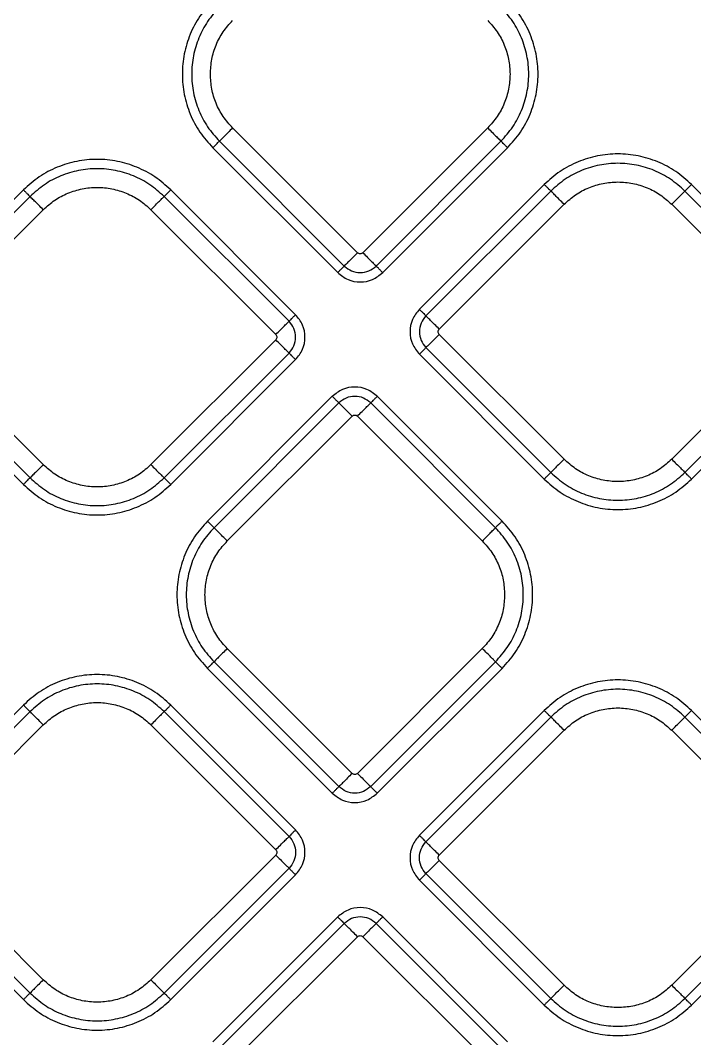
# Model space of a CAD drawing. Extents: x 939 to 1039, y 781 to 934.
# Drawn here: x 995.76 to 999.32, y 843.05 to 848.43 of the extents above; entities that cross this region are included whole.
import ezdxf

# ---------------------------------------------------------------- set-up
doc = ezdxf.new("R2010")
doc.units = 0
doc.header["$MEASUREMENT"] = 0
doc.layers.add('1', color=4, linetype='Continuous')

# ---------------------------------------------------------------- blocks, each defined once
blk = doc.blocks.new('Envoy')
at = {"layer": '1', "color": 3, "linetype": 'Continuous', "lineweight": 25}
for p, q in [((58.8833, 48.0286), (58.2244, 48.6874)), ((59.5704, 48.6874), (58.9116, 48.0286)), ((58.1547, 48.6177), (58.8136, 47.9588)), ((58.9813, 47.9588), (59.6401, 48.6177)), ((58.1199, 48.5828), (58.7787, 47.924)), ((59.0162, 47.924), (59.675, 48.5828)), ((59.8685, 48.3893), (59.2097, 47.7305)), ((61.3046, 47.7305), (60.6458, 48.3893)), ((57.1205, 48.3608), (56.4617, 47.7019)), ((57.1554, 48.3259), (56.4965, 47.6671)), ((58.5218, 47.6671), (57.8629, 48.3259)), ((58.5566, 47.7019), (57.8978, 48.3608)), ((59.9034, 48.3544), (59.2446, 47.6956)), ((61.2698, 47.6956), (60.611, 48.3544)), ((59.3143, 47.6258), (59.9731, 48.2847)), ((60.5412, 48.2847), (61.2001, 47.6258)), ((56.5662, 47.5973), (57.2251, 48.2562)), ((57.7932, 48.2562), (58.452, 47.5973)), ((59.9731, 46.9387), (59.3143, 47.5976)), ((61.2001, 47.5976), (60.5412, 46.9387)), ((57.2251, 46.9102), (56.5662, 47.5691)), ((58.452, 47.5691), (57.7932, 46.9102)), ((59.2446, 47.5278), (59.9034, 46.869)), ((60.611, 46.869), (61.2698, 47.5278)), ((56.4617, 47.4645), (57.1205, 46.8056)), ((56.4965, 47.4993), (57.1554, 46.8405)), ((57.8629, 46.8405), (58.5218, 47.4993)), ((57.8978, 46.8056), (58.5566, 47.4645)), ((59.2097, 47.493), (59.8685, 46.8342)), ((60.6458, 46.8342), (61.3046, 47.493)), ((58.7502, 47.2709), (58.0914, 46.6121)), ((59.6465, 46.6121), (58.9877, 47.2709)), ((58.785, 47.2361), (58.1262, 46.5772)), ((59.6116, 46.5772), (58.9528, 47.2361)), ((58.1959, 46.5075), (58.8548, 47.1663)), ((58.883, 47.1663), (59.5419, 46.5075)), ((58.8548, 45.2805), (58.1959, 45.9394)), ((59.5419, 45.9394), (58.883, 45.2805)), ((58.1262, 45.8696), (58.785, 45.2108)), ((58.9528, 45.2108), (59.6116, 45.8696)), ((58.0914, 45.8348), (58.7502, 45.176)), ((58.9877, 45.176), (59.6465, 45.8348)), ((57.1205, 45.6413), (56.4617, 44.9825)), ((58.5566, 44.9825), (57.8978, 45.6413)), ((57.1554, 45.6064), (56.4966, 44.9476)), ((58.5218, 44.9476), (57.863, 45.6064)), ((59.8685, 45.6128), (59.2097, 44.9539)), ((61.3046, 44.9539), (60.6458, 45.6128)), ((56.5663, 44.8778), (57.2251, 45.5367)), ((57.7932, 45.5367), (58.4521, 44.8778)), ((59.9034, 45.5779), (59.2445, 44.9191)), ((61.2698, 44.9191), (60.6109, 45.5779)), ((59.3142, 44.8493), (59.9731, 45.5082)), ((60.5412, 45.5082), (61.2, 44.8493)), ((57.2251, 44.1907), (56.5663, 44.8496)), ((58.4521, 44.8496), (57.7932, 44.1907)), ((56.4966, 44.7798), (57.1554, 44.121)), ((57.863, 44.121), (58.5218, 44.7798)), ((59.9731, 44.1622), (59.3142, 44.8211)), ((61.2, 44.8211), (60.5412, 44.1622)), ((56.4617, 44.745), (57.1205, 44.0862)), ((57.8978, 44.0862), (58.5566, 44.745)), ((59.2445, 44.7513), (59.9034, 44.0925)), ((60.6109, 44.0925), (61.2698, 44.7513)), ((59.2097, 44.7165), (59.8685, 44.0576)), ((60.6458, 44.0576), (61.3046, 44.7165)), ((58.7787, 44.5229), (58.1199, 43.8641)), ((59.675, 43.8641), (59.0162, 44.5229)), ((58.8136, 44.4881), (58.1547, 43.8293)), ((59.6401, 43.8293), (58.9813, 44.4881)), ((58.2244, 43.7595), (58.8833, 44.4184)), ((58.9116, 44.4184), (59.5704, 43.7595))]:
    blk.add_line(p, q, dxfattribs=at)
for points, knots in [([(58.1199, 49.3601), (58.0959, 49.3332), (58.0479, 49.2795), (57.9976, 49.183), (57.9659, 49.0794), (57.9554, 48.9715), (57.9659, 48.8635), (57.9976, 48.76), (58.0479, 48.6635), (58.0959, 48.6097), (58.1199, 48.5828)], [0, 0, 0, 0, 0.125, 0.25, 0.375, 0.5, 0.625, 0.75, 0.875, 1, 1, 1, 1]), ([(59.675, 48.5828), (59.699, 48.6097), (59.7469, 48.6635), (59.7972, 48.76), (59.8289, 48.8635), (59.8395, 48.9715), (59.8289, 49.0794), (59.7972, 49.183), (59.7469, 49.2795), (59.699, 49.3332), (59.675, 49.3601)], [0, 0, 0, 0, 0.125, 0.25, 0.375, 0.5, 0.625, 0.75, 0.875, 1, 1, 1, 1]), ([(58.1547, 49.3253), (58.1329, 49.3008), (58.0892, 49.2518), (58.0434, 49.164), (58.0146, 49.0697), (58.005, 48.9715), (58.0146, 48.8732), (58.0434, 48.7789), (58.0892, 48.6911), (58.1329, 48.6422), (58.1547, 48.6177)], [0, 0, 0, 0, 0.125, 0.25, 0.375, 0.5, 0.625, 0.75, 0.875, 1, 1, 1, 1]), ([(59.6401, 48.6177), (59.662, 48.6422), (59.7056, 48.6911), (59.7514, 48.7789), (59.7803, 48.8732), (59.7899, 48.9715), (59.7803, 49.0697), (59.7514, 49.164), (59.7056, 49.2518), (59.662, 49.3008), (59.6401, 49.3253)], [0, 0, 0, 0, 0.125, 0.25, 0.375, 0.5, 0.625, 0.75, 0.875, 1, 1, 1, 1]), ([(58.1068, 48.9715), (58.1083, 48.9978), (58.1112, 49.0504), (58.1353, 49.1261), (58.1718, 49.1966), (58.2069, 49.2359), (58.2244, 49.2555)], [0, 0, 0, 0, 0.25, 0.5, 0.749999, 1, 1, 1, 1]), ([(59.5704, 49.2555), (59.5879, 49.2359), (59.623, 49.1966), (59.6596, 49.1261), (59.6836, 49.0504), (59.6866, 48.9978), (59.6881, 48.9715)], [0, 0, 0, 0, 0.250001, 0.5, 0.75, 1, 1, 1, 1]), ([(58.2244, 48.6874), (58.2069, 48.7071), (58.1718, 48.7463), (58.1353, 48.8169), (58.1112, 48.8926), (58.1083, 48.9452), (58.1068, 48.9715)], [0, 0, 0, 0, 0.25, 0.5, 0.75, 1, 1, 1, 1]), ([(59.6881, 48.9715), (59.6866, 48.9452), (59.6836, 48.8926), (59.6596, 48.8169), (59.623, 48.7463), (59.5879, 48.7071), (59.5704, 48.6874)], [0, 0, 0, 0, 0.25, 0.5, 0.75, 1, 1, 1, 1]), ([(58.2244, 48.6874), (58.2162, 48.6791), (58.1996, 48.6626), (58.178, 48.6409), (58.1614, 48.6243), (58.1569, 48.6199), (58.1547, 48.6177)], [0, 0, 0, 0, 0.25, 0.499998, 0.749991, 1, 1, 1, 1]), ([(59.5704, 48.6874), (59.5787, 48.6791), (59.5952, 48.6626), (59.6169, 48.6409), (59.6335, 48.6243), (59.6379, 48.6199), (59.6401, 48.6177)], [0, 0, 0, 0, 0.25, 0.499998, 0.749991, 1, 1, 1, 1]), ([(58.1199, 48.5828), (58.124, 48.587), (58.1323, 48.5952), (58.1431, 48.6061), (58.1514, 48.6144), (58.1536, 48.6166), (58.1547, 48.6177)], [0, 0, 0, 0, 0.2500024, 0.499998, 0.7499988, 1, 1, 1, 1]), ([(59.675, 48.5828), (59.6708, 48.587), (59.6626, 48.5952), (59.6517, 48.6061), (59.6434, 48.6144), (59.6412, 48.6166), (59.6401, 48.6177)], [0, 0, 0, 0, 0.2500024, 0.499998, 0.7499988, 1, 1, 1, 1]), ([(60.6458, 48.3893), (60.6189, 48.4133), (60.5652, 48.4612), (60.4687, 48.5115), (60.3651, 48.5432), (60.2572, 48.5538), (60.1492, 48.5432), (60.0457, 48.5115), (59.9492, 48.4612), (59.8954, 48.4133), (59.8685, 48.3893)], [0, 0, 0, 0, 0.125, 0.25, 0.375, 0.5, 0.625, 0.75, 0.875001, 1, 1, 1, 1]), ([(57.8978, 48.3608), (57.8709, 48.3847), (57.8171, 48.4327), (57.7207, 48.483), (57.6171, 48.5147), (57.5091, 48.5253), (57.4012, 48.5147), (57.2976, 48.483), (57.2011, 48.4327), (57.1474, 48.3847), (57.1205, 48.3608)], [0, 0, 0, 0, 0.125, 0.25, 0.375, 0.5, 0.625, 0.75, 0.875, 1, 1, 1, 1]), ([(60.611, 48.3544), (60.5865, 48.3762), (60.5376, 48.4199), (60.4497, 48.4657), (60.3555, 48.4945), (60.2572, 48.5041), (60.1589, 48.4945), (60.0646, 48.4657), (59.9768, 48.4199), (59.9279, 48.3762), (59.9034, 48.3544)], [0, 0, 0, 0, 0.125, 0.25, 0.375, 0.5, 0.624999, 0.749999, 0.875, 1, 1, 1, 1]), ([(57.8629, 48.3259), (57.8385, 48.3477), (57.7895, 48.3914), (57.7017, 48.4372), (57.6074, 48.466), (57.5091, 48.4756), (57.4109, 48.466), (57.3166, 48.4372), (57.2288, 48.3914), (57.1798, 48.3477), (57.1554, 48.3259)], [0, 0, 0, 0, 0.125, 0.249999, 0.375, 0.5, 0.624999, 0.75, 0.875, 1, 1, 1, 1]), ([(59.8685, 48.3893), (59.8727, 48.3851), (59.8809, 48.3768), (59.8918, 48.366), (59.9001, 48.3577), (59.9023, 48.3555), (59.9034, 48.3544)], [0, 0, 0, 0, 0.250005, 0.500001, 0.750002, 1, 1, 1, 1]), ([(59.9731, 48.2847), (59.9928, 48.3022), (60.0321, 48.3373), (60.1026, 48.374), (60.1783, 48.3972), (60.2572, 48.4049), (60.3361, 48.3972), (60.4118, 48.374), (60.4823, 48.3373), (60.5216, 48.3022), (60.5412, 48.2847)], [0, 0, 0, 0, 0.125, 0.250001, 0.374999, 0.5, 0.624999, 0.75, 0.874999, 1, 1, 1, 1]), ([(60.611, 48.3544), (60.6121, 48.3555), (60.6143, 48.3577), (60.6226, 48.366), (60.6334, 48.3768), (60.6417, 48.3851), (60.6458, 48.3893)], [0, 0, 0, 0, 0.250001, 0.500003, 0.749994, 1, 1, 1, 1]), ([(57.1205, 48.3608), (57.1246, 48.3566), (57.1329, 48.3483), (57.1437, 48.3375), (57.152, 48.3292), (57.1543, 48.327), (57.1554, 48.3259)], [0, 0, 0, 0, 0.250003, 0.499999, 0.75, 1, 1, 1, 1]), ([(57.2251, 48.2562), (57.2168, 48.2644), (57.2003, 48.281), (57.1786, 48.3027), (57.162, 48.3193), (57.1576, 48.3237), (57.1554, 48.3259)], [0, 0, 0, 0, 0.25, 0.499998, 0.74999, 1, 1, 1, 1]), ([(57.2251, 48.2562), (57.2447, 48.2737), (57.284, 48.3088), (57.3546, 48.3455), (57.4302, 48.3687), (57.5091, 48.3764), (57.5881, 48.3687), (57.6637, 48.3455), (57.7343, 48.3088), (57.7736, 48.2737), (57.7932, 48.2562)], [0, 0, 0, 0, 0.125, 0.25, 0.375, 0.5, 0.625, 0.75, 0.875, 1, 1, 1, 1]), ([(57.7932, 48.2562), (57.8015, 48.2644), (57.818, 48.281), (57.8397, 48.3027), (57.8563, 48.3193), (57.8607, 48.3237), (57.8629, 48.3259)], [0, 0, 0, 0, 0.25, 0.499998, 0.749991, 1, 1, 1, 1]), ([(57.8978, 48.3608), (57.8937, 48.3566), (57.8854, 48.3483), (57.8746, 48.3375), (57.8663, 48.3292), (57.864, 48.327), (57.8629, 48.3259)], [0, 0, 0, 0, 0.2500024, 0.499998, 0.7499988, 1, 1, 1, 1]), ([(59.9731, 48.2847), (59.9648, 48.293), (59.9483, 48.3095), (59.9266, 48.3312), (59.91, 48.3478), (59.9056, 48.3522), (59.9034, 48.3544)], [0, 0, 0, 0, 0.249999, 0.499996, 0.74999, 1, 1, 1, 1]), ([(60.611, 48.3544), (60.6088, 48.3522), (60.6043, 48.3478), (60.5877, 48.3312), (60.5661, 48.3095), (60.5495, 48.293), (60.5412, 48.2847)], [0, 0, 0, 0, 0.250011, 0.500003, 0.75, 1, 1, 1, 1]), ([(58.8833, 48.0286), (58.875, 48.0203), (58.8584, 48.0037), (58.8368, 47.9821), (58.8202, 47.9655), (58.8158, 47.9611), (58.8136, 47.9588)], [0, 0, 0, 0, 0.2500005, 0.4999957, 0.7499907, 1, 1, 1, 1]), ([(58.9116, 48.0286), (58.9095, 48.0269), (58.9053, 48.0237), (58.8974, 48.0222), (58.8895, 48.0237), (58.8854, 48.0269), (58.8833, 48.0286)], [0, 0, 0, 0, 0.250236, 0.500009, 0.749764, 1, 1, 1, 1]), ([(58.9116, 48.0286), (58.9198, 48.0203), (58.9364, 48.0037), (58.958, 47.9821), (58.9746, 47.9655), (58.9791, 47.9611), (58.9813, 47.9588)], [0, 0, 0, 0, 0.2500005, 0.4999957, 0.7499907, 1, 1, 1, 1]), ([(58.7787, 47.924), (58.7828, 47.9281), (58.7911, 47.9364), (58.8019, 47.9472), (58.8102, 47.9555), (58.8124, 47.9577), (58.8136, 47.9588)], [0, 0, 0, 0, 0.250007, 0.499999, 0.749998, 1, 1, 1, 1]), ([(58.8136, 47.9588), (58.8258, 47.9492), (58.8504, 47.9298), (58.8974, 47.9212), (58.9445, 47.9298), (58.969, 47.9492), (58.9813, 47.9588)], [0, 0, 0, 0, 0.24986, 0.499987, 0.750123, 1, 1, 1, 1]), ([(59.0162, 47.924), (59.012, 47.9281), (59.0037, 47.9364), (58.9929, 47.9472), (58.9846, 47.9555), (58.9824, 47.9577), (58.9813, 47.9588)], [0, 0, 0, 0, 0.250007, 0.499999, 0.749998, 1, 1, 1, 1]), ([(58.7787, 47.924), (58.796, 47.9103), (58.8308, 47.8828), (58.8974, 47.8708), (58.9641, 47.8828), (58.9988, 47.9103), (59.0162, 47.924)], [0, 0, 0, 0, 0.250066, 0.499983, 0.749931, 1, 1, 1, 1]), ([(58.5566, 47.7019), (58.5525, 47.6978), (58.5442, 47.6895), (58.5334, 47.6787), (58.5251, 47.6704), (58.5229, 47.6682), (58.5218, 47.6671)], [0, 0, 0, 0, 0.250002, 0.499997, 0.749997, 1, 1, 1, 1]), ([(58.5566, 47.4645), (58.5703, 47.4818), (58.5978, 47.5166), (58.6098, 47.5832), (58.5978, 47.6498), (58.5703, 47.6846), (58.5566, 47.7019)], [0, 0, 0, 0, 0.2500681, 0.4999833, 0.7499288, 1, 1, 1, 1]), ([(59.2097, 47.7305), (59.196, 47.7131), (59.1686, 47.6784), (59.1565, 47.6117), (59.1685, 47.5451), (59.196, 47.5103), (59.2097, 47.493)], [0, 0, 0, 0, 0.2500671, 0.499983, 0.7499297, 1, 1, 1, 1]), ([(59.2097, 47.7305), (59.2139, 47.7263), (59.2221, 47.718), (59.2329, 47.7072), (59.2412, 47.6989), (59.2435, 47.6967), (59.2446, 47.6956)], [0, 0, 0, 0, 0.250008, 0.500001, 0.75, 1, 1, 1, 1]), ([(59.2446, 47.6956), (59.2349, 47.6833), (59.2155, 47.6588), (59.207, 47.6117), (59.2155, 47.5647), (59.2349, 47.5401), (59.2446, 47.5278)], [0, 0, 0, 0, 0.24986, 0.499986, 0.750124, 1, 1, 1, 1]), ([(59.3143, 47.6258), (59.306, 47.6341), (59.2894, 47.6507), (59.2678, 47.6723), (59.2512, 47.6889), (59.2468, 47.6934), (59.2446, 47.6956)], [0, 0, 0, 0, 0.2499986, 0.499996, 0.7499894, 1, 1, 1, 1]), ([(58.452, 47.5973), (58.4603, 47.6056), (58.4769, 47.6222), (58.4985, 47.6438), (58.5151, 47.6604), (58.5196, 47.6648), (58.5218, 47.6671)], [0, 0, 0, 0, 0.25, 0.499998, 0.749991, 1, 1, 1, 1]), ([(58.5218, 47.4993), (58.5314, 47.5116), (58.5508, 47.5361), (58.5594, 47.5832), (58.5508, 47.6303), (58.5314, 47.6548), (58.5218, 47.6671)], [0, 0, 0, 0, 0.249861, 0.499985, 0.750122, 1, 1, 1, 1]), ([(59.3143, 47.5976), (59.3126, 47.5996), (59.3094, 47.6038), (59.3079, 47.6117), (59.3094, 47.6196), (59.3126, 47.6238), (59.3143, 47.6258)], [0, 0, 0, 0, 0.250229, 0.5, 0.749774, 1, 1, 1, 1]), ([(58.452, 47.5973), (58.4537, 47.5953), (58.4569, 47.5911), (58.4584, 47.5832), (58.4569, 47.5753), (58.4537, 47.5711), (58.452, 47.5691)], [0, 0, 0, 0, 0.250231, 0.5, 0.749769, 1, 1, 1, 1]), ([(59.3143, 47.5976), (59.306, 47.5893), (59.2894, 47.5727), (59.2678, 47.5511), (59.2512, 47.5345), (59.2468, 47.5301), (59.2446, 47.5278)], [0, 0, 0, 0, 0.249998, 0.499996, 0.749989, 1, 1, 1, 1]), ([(58.5218, 47.4993), (58.5196, 47.5015), (58.5151, 47.506), (58.4985, 47.5226), (58.4769, 47.5442), (58.4603, 47.5608), (58.452, 47.5691)], [0, 0, 0, 0, 0.250009, 0.500002, 0.75, 1, 1, 1, 1]), ([(59.2097, 47.493), (59.2139, 47.4971), (59.2221, 47.5054), (59.2329, 47.5162), (59.2412, 47.5245), (59.2435, 47.5267), (59.2446, 47.5278)], [0, 0, 0, 0, 0.250008, 0.500001, 0.75, 1, 1, 1, 1]), ([(58.5218, 47.4993), (58.5229, 47.4982), (58.5251, 47.496), (58.5334, 47.4877), (58.5442, 47.4769), (58.5525, 47.4686), (58.5566, 47.4645)], [0, 0, 0, 0, 0.2500028, 0.5000033, 0.749997, 1, 1, 1, 1]), ([(58.9877, 47.2709), (58.9703, 47.2846), (58.9356, 47.3121), (58.8689, 47.3241), (58.8023, 47.3121), (58.7675, 47.2846), (58.7502, 47.2709)], [0, 0, 0, 0, 0.250068, 0.499982, 0.749929, 1, 1, 1, 1]), ([(58.7502, 47.2709), (58.7543, 47.2668), (58.7626, 47.2585), (58.7734, 47.2477), (58.7817, 47.2394), (58.7839, 47.2372), (58.785, 47.2361)], [0, 0, 0, 0, 0.250005, 0.500001, 0.749999, 1, 1, 1, 1]), ([(58.9528, 47.2361), (58.9405, 47.2457), (58.916, 47.2651), (58.8689, 47.2737), (58.8219, 47.2651), (58.7973, 47.2457), (58.785, 47.2361)], [0, 0, 0, 0, 0.249863, 0.499987, 0.750125, 1, 1, 1, 1]), ([(58.9877, 47.2709), (58.9835, 47.2668), (58.9752, 47.2585), (58.9644, 47.2477), (58.9561, 47.2394), (58.9539, 47.2372), (58.9528, 47.2361)], [0, 0, 0, 0, 0.250005, 0.500002, 0.75, 1, 1, 1, 1]), ([(58.8548, 47.1663), (58.8465, 47.1746), (58.8299, 47.1912), (58.8083, 47.2128), (58.7917, 47.2294), (58.7873, 47.2338), (58.785, 47.2361)], [0, 0, 0, 0, 0.25, 0.499998, 0.749991, 1, 1, 1, 1]), ([(58.883, 47.1663), (58.8913, 47.1746), (58.9079, 47.1912), (58.9295, 47.2128), (58.9461, 47.2294), (58.9506, 47.2338), (58.9528, 47.2361)], [0, 0, 0, 0, 0.249998, 0.499996, 0.749989, 1, 1, 1, 1]), ([(58.8548, 47.1663), (58.8568, 47.168), (58.861, 47.1712), (58.8689, 47.1727), (58.8768, 47.1712), (58.881, 47.168), (58.883, 47.1663)], [0, 0, 0, 0, 0.250218, 0.499992, 0.749766, 1, 1, 1, 1]), ([(59.9731, 46.9387), (59.9648, 46.9305), (59.9483, 46.9139), (59.9266, 46.8922), (59.91, 46.8756), (59.9056, 46.8712), (59.9034, 46.869)], [0, 0, 0, 0, 0.249998, 0.499996, 0.74999, 1, 1, 1, 1]), ([(60.5412, 46.9387), (60.5216, 46.9212), (60.4823, 46.8861), (60.4118, 46.8494), (60.3361, 46.8262), (60.2572, 46.8185), (60.1783, 46.8262), (60.1026, 46.8494), (60.0321, 46.8861), (59.9928, 46.9212), (59.9731, 46.9387)], [0, 0, 0, 0, 0.125001, 0.25, 0.375001, 0.5, 0.625001, 0.75, 0.875001, 1, 1, 1, 1]), ([(60.5412, 46.9387), (60.5495, 46.9305), (60.5661, 46.9139), (60.5877, 46.8922), (60.6043, 46.8756), (60.6088, 46.8712), (60.611, 46.869)], [0, 0, 0, 0, 0.2499984, 0.499997, 0.749989, 1, 1, 1, 1]), ([(57.2251, 46.9102), (57.2168, 46.9019), (57.2003, 46.8854), (57.1786, 46.8637), (57.162, 46.8471), (57.1576, 46.8427), (57.1554, 46.8405)], [0, 0, 0, 0, 0.250001, 0.499997, 0.74999, 1, 1, 1, 1]), ([(57.7932, 46.9102), (57.7736, 46.8927), (57.7343, 46.8576), (57.6637, 46.8209), (57.5881, 46.7977), (57.5091, 46.79), (57.4302, 46.7977), (57.3546, 46.8209), (57.284, 46.8576), (57.2447, 46.8927), (57.2251, 46.9102)], [0, 0, 0, 0, 0.125, 0.25, 0.375, 0.5, 0.625, 0.75, 0.875, 1, 1, 1, 1]), ([(57.7932, 46.9102), (57.8015, 46.9019), (57.818, 46.8854), (57.8397, 46.8637), (57.8563, 46.8471), (57.8607, 46.8427), (57.8629, 46.8405)], [0, 0, 0, 0, 0.250001, 0.499998, 0.749991, 1, 1, 1, 1]), ([(57.1205, 46.8056), (57.1246, 46.8098), (57.1329, 46.8181), (57.1437, 46.8289), (57.152, 46.8372), (57.1543, 46.8394), (57.1554, 46.8405)], [0, 0, 0, 0, 0.2500041, 0.4999994, 0.750001, 1, 1, 1, 1]), ([(57.1554, 46.8405), (57.1798, 46.8187), (57.2288, 46.775), (57.3166, 46.7292), (57.4109, 46.7004), (57.5091, 46.6908), (57.6074, 46.7004), (57.7017, 46.7292), (57.7895, 46.775), (57.8385, 46.8187), (57.8629, 46.8405)], [0, 0, 0, 0, 0.125, 0.25, 0.375001, 0.5, 0.625, 0.75, 0.875, 1, 1, 1, 1]), ([(57.8978, 46.8056), (57.8937, 46.8098), (57.8854, 46.8181), (57.8746, 46.8289), (57.8663, 46.8372), (57.864, 46.8394), (57.8629, 46.8405)], [0, 0, 0, 0, 0.250004, 0.499998, 0.749999, 1, 1, 1, 1]), ([(59.8685, 46.8342), (59.8727, 46.8383), (59.8809, 46.8466), (59.8918, 46.8574), (59.9001, 46.8657), (59.9023, 46.8679), (59.9034, 46.869)], [0, 0, 0, 0, 0.2500047, 0.4999998, 0.7500012, 1, 1, 1, 1]), ([(59.8685, 46.8342), (59.8954, 46.8102), (59.9492, 46.7622), (60.0457, 46.7119), (60.1492, 46.6802), (60.2572, 46.6696), (60.3651, 46.6802), (60.4687, 46.7119), (60.5652, 46.7622), (60.6189, 46.8102), (60.6458, 46.8342)], [0, 0, 0, 0, 0.124999, 0.25, 0.375, 0.5, 0.625, 0.75, 0.875, 1, 1, 1, 1]), ([(59.9034, 46.869), (59.9279, 46.8472), (59.9768, 46.8035), (60.0646, 46.7577), (60.1589, 46.7289), (60.2572, 46.7193), (60.3555, 46.7289), (60.4497, 46.7577), (60.5376, 46.8035), (60.5865, 46.8472), (60.611, 46.869)], [0, 0, 0, 0, 0.1249997, 0.2500009, 0.3750006, 0.5000004, 0.6250001, 0.7499999, 0.8749997, 1, 1, 1, 1]), ([(60.6458, 46.8342), (60.6417, 46.8383), (60.6334, 46.8466), (60.6226, 46.8574), (60.6143, 46.8657), (60.6121, 46.8679), (60.611, 46.869)], [0, 0, 0, 0, 0.250005, 0.499996, 0.749998, 1, 1, 1, 1]), ([(57.1205, 46.8056), (57.1474, 46.7816), (57.2011, 46.7337), (57.2976, 46.6834), (57.4012, 46.6517), (57.5091, 46.6411), (57.6171, 46.6517), (57.7207, 46.6834), (57.8171, 46.7337), (57.8709, 46.7816), (57.8978, 46.8056)], [0, 0, 0, 0, 0.1249999, 0.25, 0.375, 0.5, 0.625, 0.75, 0.8750001, 1, 1, 1, 1]), ([(58.0914, 46.6121), (58.0674, 46.5852), (58.0194, 46.5314), (57.9691, 46.4349), (57.9374, 46.3314), (57.9269, 46.2234), (57.9374, 46.1155), (57.9691, 46.0119), (58.0194, 45.9154), (58.0674, 45.8617), (58.0914, 45.8348)], [0, 0, 0, 0, 0.1250002, 0.25, 0.375, 0.5, 0.625, 0.75, 0.8749998, 1, 1, 1, 1]), ([(58.0914, 46.6121), (58.0955, 46.6079), (58.1038, 46.5997), (58.1146, 46.5888), (58.1229, 46.5805), (58.1251, 46.5783), (58.1262, 46.5772)], [0, 0, 0, 0, 0.2500041, 0.4999994, 0.750001, 1, 1, 1, 1]), ([(59.6465, 46.6121), (59.6423, 46.6079), (59.6341, 46.5997), (59.6232, 46.5888), (59.6149, 46.5805), (59.6127, 46.5783), (59.6116, 46.5772)], [0, 0, 0, 0, 0.2500046, 0.5000003, 0.7499985, 1, 1, 1, 1]), ([(59.6465, 45.8348), (59.6705, 45.8617), (59.7184, 45.9154), (59.7687, 46.0119), (59.8004, 46.1155), (59.811, 46.2234), (59.8004, 46.3314), (59.7687, 46.4349), (59.7184, 46.5314), (59.6705, 46.5852), (59.6465, 46.6121)], [0, 0, 0, 0, 0.1250002, 0.25, 0.375, 0.5, 0.625, 0.75, 0.8749998, 1, 1, 1, 1]), ([(58.1262, 46.5772), (58.1044, 46.5528), (58.0607, 46.5038), (58.0149, 46.416), (57.9861, 46.3217), (57.9765, 46.2234), (57.9861, 46.1252), (58.0149, 46.0309), (58.0607, 45.9431), (58.1044, 45.8941), (58.1262, 45.8696)], [0, 0, 0, 0, 0.1249998, 0.2499999, 0.375, 0.5, 0.625, 0.7500001, 0.8750003, 1, 1, 1, 1]), ([(58.1959, 46.5075), (58.1877, 46.5158), (58.1711, 46.5323), (58.1494, 46.554), (58.1328, 46.5706), (58.1284, 46.575), (58.1262, 46.5772)], [0, 0, 0, 0, 0.25, 0.499997, 0.74999, 1, 1, 1, 1]), ([(59.5419, 46.5075), (59.5502, 46.5158), (59.5667, 46.5323), (59.5884, 46.554), (59.605, 46.5706), (59.6094, 46.575), (59.6116, 46.5772)], [0, 0, 0, 0, 0.249998, 0.499996, 0.749989, 1, 1, 1, 1]), ([(59.6116, 45.8696), (59.6334, 45.8941), (59.6771, 45.9431), (59.7229, 46.0309), (59.7517, 46.1252), (59.7614, 46.2234), (59.7517, 46.3217), (59.7229, 46.416), (59.6771, 46.5038), (59.6334, 46.5528), (59.6116, 46.5772)], [0, 0, 0, 0, 0.1249997, 0.2499999, 0.375, 0.5, 0.625, 0.7500001, 0.8750002, 1, 1, 1, 1]), ([(58.0783, 46.2234), (58.0798, 46.2497), (58.0827, 46.3023), (58.1068, 46.378), (58.1433, 46.4486), (58.1784, 46.4879), (58.1959, 46.5075)], [0, 0, 0, 0, 0.25, 0.5, 0.75, 1, 1, 1, 1]), ([(59.5419, 46.5075), (59.5594, 46.4879), (59.5945, 46.4486), (59.631, 46.378), (59.6551, 46.3023), (59.6581, 46.2497), (59.6595, 46.2234)], [0, 0, 0, 0, 0.249999, 0.499999, 0.75, 1, 1, 1, 1]), ([(58.1959, 45.9394), (58.1784, 45.959), (58.1433, 45.9983), (58.1068, 46.0688), (58.0827, 46.1445), (58.0798, 46.1971), (58.0783, 46.2234)], [0, 0, 0, 0, 0.25, 0.5, 0.75, 1, 1, 1, 1]), ([(59.6595, 46.2234), (59.6581, 46.1971), (59.6551, 46.1445), (59.631, 46.0688), (59.5945, 45.9983), (59.5594, 45.959), (59.5419, 45.9394)], [0, 0, 0, 0, 0.25, 0.500001, 0.750001, 1, 1, 1, 1]), ([(58.1959, 45.9394), (58.1877, 45.9311), (58.1711, 45.9145), (58.1494, 45.8929), (58.1328, 45.8763), (58.1284, 45.8719), (58.1262, 45.8696)], [0, 0, 0, 0, 0.25, 0.499997, 0.74999, 1, 1, 1, 1]), ([(59.6116, 45.8696), (59.6094, 45.8719), (59.605, 45.8763), (59.5884, 45.8929), (59.5667, 45.9145), (59.5502, 45.9311), (59.5419, 45.9394)], [0, 0, 0, 0, 0.250011, 0.500004, 0.750002, 1, 1, 1, 1]), ([(58.0914, 45.8348), (58.0955, 45.8389), (58.1038, 45.8472), (58.1146, 45.858), (58.1229, 45.8663), (58.1251, 45.8685), (58.1262, 45.8696)], [0, 0, 0, 0, 0.250004, 0.5, 0.750001, 1, 1, 1, 1]), ([(59.6116, 45.8696), (59.6127, 45.8685), (59.6149, 45.8663), (59.6232, 45.858), (59.6341, 45.8472), (59.6423, 45.8389), (59.6465, 45.8348)], [0, 0, 0, 0, 0.2500014, 0.4999995, 0.7499953, 1, 1, 1, 1]), ([(57.8978, 45.6413), (57.8709, 45.6653), (57.8172, 45.7132), (57.7207, 45.7635), (57.6171, 45.7952), (57.5092, 45.8058), (57.4012, 45.7952), (57.2977, 45.7635), (57.2012, 45.7132), (57.1474, 45.6653), (57.1205, 45.6413)], [0, 0, 0, 0, 0.125, 0.25, 0.375, 0.5, 0.625, 0.75, 0.875, 1, 1, 1, 1]), ([(57.863, 45.6064), (57.8385, 45.6282), (57.7896, 45.6719), (57.7017, 45.7177), (57.6075, 45.7465), (57.5092, 45.7561), (57.4109, 45.7465), (57.3166, 45.7177), (57.2288, 45.6719), (57.1799, 45.6282), (57.1554, 45.6064)], [0, 0, 0, 0, 0.125, 0.25, 0.375, 0.5, 0.625, 0.75, 0.875, 1, 1, 1, 1]), ([(60.6458, 45.6128), (60.6189, 45.6367), (60.5651, 45.6847), (60.4687, 45.735), (60.3651, 45.7667), (60.2571, 45.7773), (60.1492, 45.7667), (60.0456, 45.735), (59.9491, 45.6847), (59.8954, 45.6367), (59.8685, 45.6128)], [0, 0, 0, 0, 0.125, 0.250001, 0.375, 0.500001, 0.625, 0.750001, 0.875, 1, 1, 1, 1]), ([(60.6109, 45.5779), (60.5865, 45.5997), (60.5375, 45.6434), (60.4497, 45.6892), (60.3554, 45.718), (60.2571, 45.7276), (60.1589, 45.718), (60.0646, 45.6892), (59.9768, 45.6434), (59.9278, 45.5997), (59.9034, 45.5779)], [0, 0, 0, 0, 0.125, 0.25, 0.375, 0.500001, 0.625, 0.75, 0.875, 1, 1, 1, 1]), ([(57.1205, 45.6413), (57.1247, 45.6371), (57.1329, 45.6288), (57.1438, 45.618), (57.1521, 45.6097), (57.1543, 45.6075), (57.1554, 45.6064)], [0, 0, 0, 0, 0.250004, 0.5, 0.750001, 1, 1, 1, 1]), ([(57.2251, 45.5367), (57.2448, 45.5542), (57.2841, 45.5893), (57.3546, 45.626), (57.4303, 45.6492), (57.5092, 45.6569), (57.5881, 45.6492), (57.6638, 45.626), (57.7343, 45.5893), (57.7736, 45.5542), (57.7932, 45.5367)], [0, 0, 0, 0, 0.125, 0.250001, 0.375, 0.5, 0.625, 0.75, 0.875, 1, 1, 1, 1]), ([(57.863, 45.6064), (57.8641, 45.6075), (57.8663, 45.6097), (57.8746, 45.618), (57.8854, 45.6288), (57.8937, 45.6371), (57.8978, 45.6413)], [0, 0, 0, 0, 0.25, 0.500001, 0.749996, 1, 1, 1, 1]), ([(57.2251, 45.5367), (57.2168, 45.545), (57.2003, 45.5615), (57.1786, 45.5832), (57.162, 45.5998), (57.1576, 45.6042), (57.1554, 45.6064)], [0, 0, 0, 0, 0.249998, 0.499996, 0.749989, 1, 1, 1, 1]), ([(57.863, 45.6064), (57.8608, 45.6042), (57.8563, 45.5998), (57.8397, 45.5832), (57.8181, 45.5615), (57.8015, 45.545), (57.7932, 45.5367)], [0, 0, 0, 0, 0.2500092, 0.5000022, 0.7499994, 1, 1, 1, 1]), ([(59.8685, 45.6128), (59.8726, 45.6086), (59.8809, 45.6003), (59.8917, 45.5895), (59.9, 45.5812), (59.9023, 45.579), (59.9034, 45.5779)], [0, 0, 0, 0, 0.2500042, 0.4999996, 0.7500011, 1, 1, 1, 1]), ([(59.9731, 45.5082), (59.9927, 45.5257), (60.032, 45.5608), (60.1026, 45.5975), (60.1782, 45.6207), (60.2571, 45.6284), (60.3361, 45.6207), (60.4117, 45.5975), (60.4823, 45.5608), (60.5216, 45.5257), (60.5412, 45.5082)], [0, 0, 0, 0, 0.125, 0.249999, 0.375, 0.499999, 0.625, 0.750001, 0.875, 1, 1, 1, 1]), ([(60.6458, 45.6128), (60.6417, 45.6086), (60.6334, 45.6003), (60.6226, 45.5895), (60.6143, 45.5812), (60.612, 45.579), (60.6109, 45.5779)], [0, 0, 0, 0, 0.250004, 0.500005, 0.749999, 1, 1, 1, 1]), ([(59.9731, 45.5082), (59.9648, 45.5164), (59.9482, 45.533), (59.9266, 45.5547), (59.91, 45.5713), (59.9056, 45.5757), (59.9034, 45.5779)], [0, 0, 0, 0, 0.2500033, 0.4999953, 0.74999, 1, 1, 1, 1]), ([(60.5412, 45.5082), (60.5495, 45.5164), (60.566, 45.533), (60.5877, 45.5547), (60.6043, 45.5713), (60.6087, 45.5757), (60.6109, 45.5779)], [0, 0, 0, 0, 0.249998, 0.499995, 0.74999, 1, 1, 1, 1]), ([(58.8548, 45.2805), (58.8465, 45.2723), (58.8299, 45.2557), (58.8083, 45.234), (58.7917, 45.2175), (58.7873, 45.213), (58.785, 45.2108)], [0, 0, 0, 0, 0.250001, 0.499998, 0.749991, 1, 1, 1, 1]), ([(58.883, 45.2805), (58.881, 45.2789), (58.8768, 45.2756), (58.8689, 45.2742), (58.861, 45.2756), (58.8568, 45.2789), (58.8548, 45.2805)], [0, 0, 0, 0, 0.250235, 0.500008, 0.74978, 1, 1, 1, 1]), ([(58.883, 45.2805), (58.8913, 45.2723), (58.9079, 45.2557), (58.9295, 45.234), (58.9461, 45.2175), (58.9506, 45.213), (58.9528, 45.2108)], [0, 0, 0, 0, 0.249998, 0.499996, 0.749989, 1, 1, 1, 1]), ([(58.785, 45.2108), (58.7839, 45.2097), (58.7817, 45.2075), (58.7734, 45.1992), (58.7626, 45.1884), (58.7543, 45.1801), (58.7502, 45.176)], [0, 0, 0, 0, 0.250001, 0.499998, 0.749995, 1, 1, 1, 1]), ([(58.9528, 45.2108), (58.9405, 45.2011), (58.916, 45.1818), (58.8689, 45.1732), (58.8219, 45.1818), (58.7973, 45.2011), (58.785, 45.2108)], [0, 0, 0, 0, 0.249863, 0.499987, 0.750125, 1, 1, 1, 1]), ([(58.9877, 45.176), (58.9835, 45.1801), (58.9752, 45.1884), (58.9644, 45.1992), (58.9561, 45.2075), (58.9539, 45.2097), (58.9528, 45.2108)], [0, 0, 0, 0, 0.250006, 0.500003, 0.750001, 1, 1, 1, 1]), ([(58.7502, 45.176), (58.7675, 45.1622), (58.8023, 45.1348), (58.8689, 45.1228), (58.9356, 45.1348), (58.9703, 45.1622), (58.9877, 45.176)], [0, 0, 0, 0, 0.250071, 0.500018, 0.749932, 1, 1, 1, 1]), ([(58.4521, 44.8778), (58.4604, 44.8861), (58.4769, 44.9027), (58.4986, 44.9243), (58.5152, 44.9409), (58.5196, 44.9454), (58.5218, 44.9476)], [0, 0, 0, 0, 0.2500004, 0.4999978, 0.7499908, 1, 1, 1, 1]), ([(58.5566, 44.9825), (58.5525, 44.9783), (58.5442, 44.97), (58.5334, 44.9592), (58.5251, 44.9509), (58.5229, 44.9487), (58.5218, 44.9476)], [0, 0, 0, 0, 0.2500016, 0.5000003, 0.7500001, 1, 1, 1, 1]), ([(58.5218, 44.9476), (58.5315, 44.9353), (58.5508, 44.9108), (58.5594, 44.8637), (58.5508, 44.8167), (58.5315, 44.7921), (58.5218, 44.7798)], [0, 0, 0, 0, 0.249861, 0.499985, 0.750122, 1, 1, 1, 1]), ([(58.5566, 44.745), (58.5704, 44.7623), (58.5978, 44.7971), (58.6099, 44.8637), (58.5978, 44.9304), (58.5704, 44.9651), (58.5566, 44.9825)], [0, 0, 0, 0, 0.250071, 0.500017, 0.749933, 1, 1, 1, 1]), ([(59.2097, 44.9539), (59.196, 44.9366), (59.1685, 44.9018), (59.1565, 44.8352), (59.1685, 44.7686), (59.196, 44.7338), (59.2097, 44.7165)], [0, 0, 0, 0, 0.25007, 0.500017, 0.749933, 1, 1, 1, 1]), ([(59.2445, 44.9191), (59.2434, 44.9202), (59.2412, 44.9224), (59.2329, 44.9307), (59.2221, 44.9415), (59.2138, 44.9498), (59.2097, 44.9539)], [0, 0, 0, 0, 0.2499997, 0.4999993, 0.7499928, 1, 1, 1, 1]), ([(59.2445, 44.7513), (59.2349, 44.7636), (59.2155, 44.7881), (59.2069, 44.8352), (59.2155, 44.8823), (59.2349, 44.9068), (59.2445, 44.9191)], [0, 0, 0, 0, 0.249861, 0.499986, 0.750123, 1, 1, 1, 1]), ([(59.3142, 44.8493), (59.306, 44.8576), (59.2894, 44.8742), (59.2678, 44.8958), (59.2512, 44.9124), (59.2467, 44.9168), (59.2445, 44.9191)], [0, 0, 0, 0, 0.249998, 0.499996, 0.749989, 1, 1, 1, 1]), ([(58.4521, 44.8778), (58.4537, 44.8758), (58.457, 44.8716), (58.4584, 44.8637), (58.457, 44.8558), (58.4537, 44.8516), (58.4521, 44.8496)], [0, 0, 0, 0, 0.250232, 0.499999, 0.749768, 1, 1, 1, 1]), ([(58.4521, 44.8496), (58.4604, 44.8413), (58.4769, 44.8247), (58.4986, 44.8031), (58.5152, 44.7865), (58.5196, 44.7821), (58.5218, 44.7798)], [0, 0, 0, 0, 0.25, 0.499998, 0.749991, 1, 1, 1, 1]), ([(59.3142, 44.8211), (59.3126, 44.8231), (59.3094, 44.8273), (59.3079, 44.8352), (59.3094, 44.8431), (59.3126, 44.8473), (59.3142, 44.8493)], [0, 0, 0, 0, 0.250227, 0.5, 0.749775, 1, 1, 1, 1]), ([(58.5218, 44.7798), (58.5229, 44.7787), (58.5251, 44.7765), (58.5334, 44.7682), (58.5442, 44.7574), (58.5525, 44.7491), (58.5566, 44.745)], [0, 0, 0, 0, 0.25, 0.5, 0.749998, 1, 1, 1, 1]), ([(59.3142, 44.8211), (59.306, 44.8128), (59.2894, 44.7962), (59.2678, 44.7746), (59.2512, 44.758), (59.2467, 44.7535), (59.2445, 44.7513)], [0, 0, 0, 0, 0.249998, 0.499996, 0.749989, 1, 1, 1, 1]), ([(59.2097, 44.7165), (59.2138, 44.7206), (59.2221, 44.7289), (59.2329, 44.7397), (59.2412, 44.748), (59.2434, 44.7502), (59.2445, 44.7513)], [0, 0, 0, 0, 0.250007, 0.500001, 0.75, 1, 1, 1, 1]), ([(59.0162, 44.5229), (58.9988, 44.5367), (58.9641, 44.5641), (58.8974, 44.5761), (58.8308, 44.5641), (58.796, 44.5367), (58.7787, 44.5229)], [0, 0, 0, 0, 0.2500662, 0.4999833, 0.7499306, 1, 1, 1, 1]), ([(58.7787, 44.5229), (58.7828, 44.5188), (58.7911, 44.5105), (58.8019, 44.4997), (58.8102, 44.4914), (58.8124, 44.4892), (58.8136, 44.4881)], [0, 0, 0, 0, 0.2500065, 0.4999987, 0.7499981, 1, 1, 1, 1]), ([(58.9813, 44.4881), (58.969, 44.4978), (58.9445, 44.5171), (58.8974, 44.5257), (58.8504, 44.5171), (58.8258, 44.4978), (58.8136, 44.4881)], [0, 0, 0, 0, 0.24986, 0.499987, 0.750123, 1, 1, 1, 1]), ([(58.9813, 44.4881), (58.9824, 44.4892), (58.9846, 44.4914), (58.9929, 44.4997), (59.0037, 44.5105), (59.012, 44.5188), (59.0162, 44.5229)], [0, 0, 0, 0, 0.2500019, 0.5000013, 0.7499935, 1, 1, 1, 1]), ([(58.8833, 44.4184), (58.875, 44.4266), (58.8584, 44.4432), (58.8368, 44.4649), (58.8202, 44.4815), (58.8158, 44.4859), (58.8136, 44.4881)], [0, 0, 0, 0, 0.250001, 0.499996, 0.749991, 1, 1, 1, 1]), ([(58.9813, 44.4881), (58.9791, 44.4859), (58.9746, 44.4815), (58.958, 44.4649), (58.9364, 44.4432), (58.9198, 44.4266), (58.9116, 44.4184)], [0, 0, 0, 0, 0.250009, 0.500004, 0.749999, 1, 1, 1, 1]), ([(58.8833, 44.4184), (58.8854, 44.42), (58.8895, 44.4233), (58.8974, 44.4247), (58.9053, 44.4233), (58.9095, 44.42), (58.9116, 44.4184)], [0, 0, 0, 0, 0.250236, 0.499991, 0.749764, 1, 1, 1, 1]), ([(57.2251, 44.1907), (57.2168, 44.1825), (57.2003, 44.1659), (57.1786, 44.1442), (57.162, 44.1276), (57.1576, 44.1232), (57.1554, 44.121)], [0, 0, 0, 0, 0.2499979, 0.499996, 0.7499894, 1, 1, 1, 1]), ([(57.7932, 44.1907), (57.7736, 44.1732), (57.7343, 44.1381), (57.6638, 44.1014), (57.5881, 44.0782), (57.5092, 44.0705), (57.4303, 44.0782), (57.3546, 44.1014), (57.2841, 44.1381), (57.2448, 44.1732), (57.2251, 44.1907)], [0, 0, 0, 0, 0.125, 0.25, 0.375, 0.5, 0.625, 0.749999, 0.875, 1, 1, 1, 1]), ([(57.7932, 44.1907), (57.8015, 44.1825), (57.8181, 44.1659), (57.8397, 44.1442), (57.8563, 44.1276), (57.8608, 44.1232), (57.863, 44.121)], [0, 0, 0, 0, 0.25, 0.499998, 0.749991, 1, 1, 1, 1]), ([(59.9034, 44.0925), (59.9056, 44.0947), (59.91, 44.0991), (59.9266, 44.1157), (59.9482, 44.1374), (59.9648, 44.1539), (59.9731, 44.1622)], [0, 0, 0, 0, 0.25001, 0.500005, 0.749996, 1, 1, 1, 1]), ([(60.5412, 44.1622), (60.5216, 44.1447), (60.4823, 44.1096), (60.4117, 44.0729), (60.3361, 44.0497), (60.2571, 44.042), (60.1782, 44.0497), (60.1026, 44.0729), (60.032, 44.1096), (59.9927, 44.1447), (59.9731, 44.1622)], [0, 0, 0, 0, 0.125, 0.249999, 0.375, 0.500001, 0.625, 0.750001, 0.875, 1, 1, 1, 1]), ([(60.5412, 44.1622), (60.5495, 44.1539), (60.566, 44.1374), (60.5877, 44.1157), (60.6043, 44.0991), (60.6087, 44.0947), (60.6109, 44.0925)], [0, 0, 0, 0, 0.249998, 0.499995, 0.74999, 1, 1, 1, 1]), ([(57.1205, 44.0862), (57.1247, 44.0903), (57.1329, 44.0986), (57.1438, 44.1094), (57.1521, 44.1177), (57.1543, 44.1199), (57.1554, 44.121)], [0, 0, 0, 0, 0.250004, 0.5, 0.750001, 1, 1, 1, 1]), ([(57.1205, 44.0862), (57.1474, 44.0622), (57.2012, 44.0142), (57.2977, 43.9639), (57.4012, 43.9322), (57.5092, 43.9216), (57.6171, 43.9322), (57.7207, 43.9639), (57.8172, 44.0142), (57.8709, 44.0622), (57.8978, 44.0862)], [0, 0, 0, 0, 0.125, 0.25, 0.375, 0.5, 0.625, 0.75, 0.875, 1, 1, 1, 1]), ([(57.1554, 44.121), (57.1799, 44.0992), (57.2288, 44.0555), (57.3166, 44.0097), (57.4109, 43.9809), (57.5092, 43.9713), (57.6075, 43.9809), (57.7017, 44.0097), (57.7896, 44.0555), (57.8385, 44.0992), (57.863, 44.121)], [0, 0, 0, 0, 0.125, 0.25, 0.375, 0.5, 0.625, 0.75, 0.875, 1, 1, 1, 1]), ([(57.8978, 44.0862), (57.8937, 44.0903), (57.8854, 44.0986), (57.8746, 44.1094), (57.8663, 44.1177), (57.8641, 44.1199), (57.863, 44.121)], [0, 0, 0, 0, 0.250004, 0.499999, 0.75, 1, 1, 1, 1]), ([(59.9034, 44.0925), (59.9023, 44.0914), (59.9, 44.0892), (59.8917, 44.0809), (59.8809, 44.0701), (59.8726, 44.0618), (59.8685, 44.0576)], [0, 0, 0, 0, 0.249999, 0.5, 0.749996, 1, 1, 1, 1]), ([(59.9034, 44.0925), (59.9278, 44.0707), (59.9768, 44.027), (60.0646, 43.9812), (60.1589, 43.9524), (60.2571, 43.9428), (60.3554, 43.9524), (60.4497, 43.9812), (60.5375, 44.027), (60.5865, 44.0707), (60.6109, 44.0925)], [0, 0, 0, 0, 0.125, 0.25, 0.375, 0.499999, 0.625, 0.75, 0.875, 1, 1, 1, 1]), ([(60.6458, 44.0576), (60.6417, 44.0618), (60.6334, 44.0701), (60.6226, 44.0809), (60.6143, 44.0892), (60.612, 44.0914), (60.6109, 44.0925)], [0, 0, 0, 0, 0.250004, 0.500005, 0.749999, 1, 1, 1, 1]), ([(59.8685, 44.0576), (59.8954, 44.0336), (59.9491, 43.9857), (60.0456, 43.9354), (60.1492, 43.9037), (60.2571, 43.8931), (60.3651, 43.9037), (60.4687, 43.9354), (60.5651, 43.9857), (60.6189, 44.0336), (60.6458, 44.0576)], [0, 0, 0, 0, 0.125, 0.249999, 0.375, 0.499999, 0.625, 0.749999, 0.875, 1, 1, 1, 1])]:
    blk.add_open_spline(points, degree=3, knots=knots, dxfattribs=at)

msp = doc.modelspace()

# ---------------------------------------------------------------- block references
at = {"layer": '1'}
msp.add_blockref('Envoy', (938.6538, 799.1744), dxfattribs=at)

doc.saveas('drawing.dxf')
